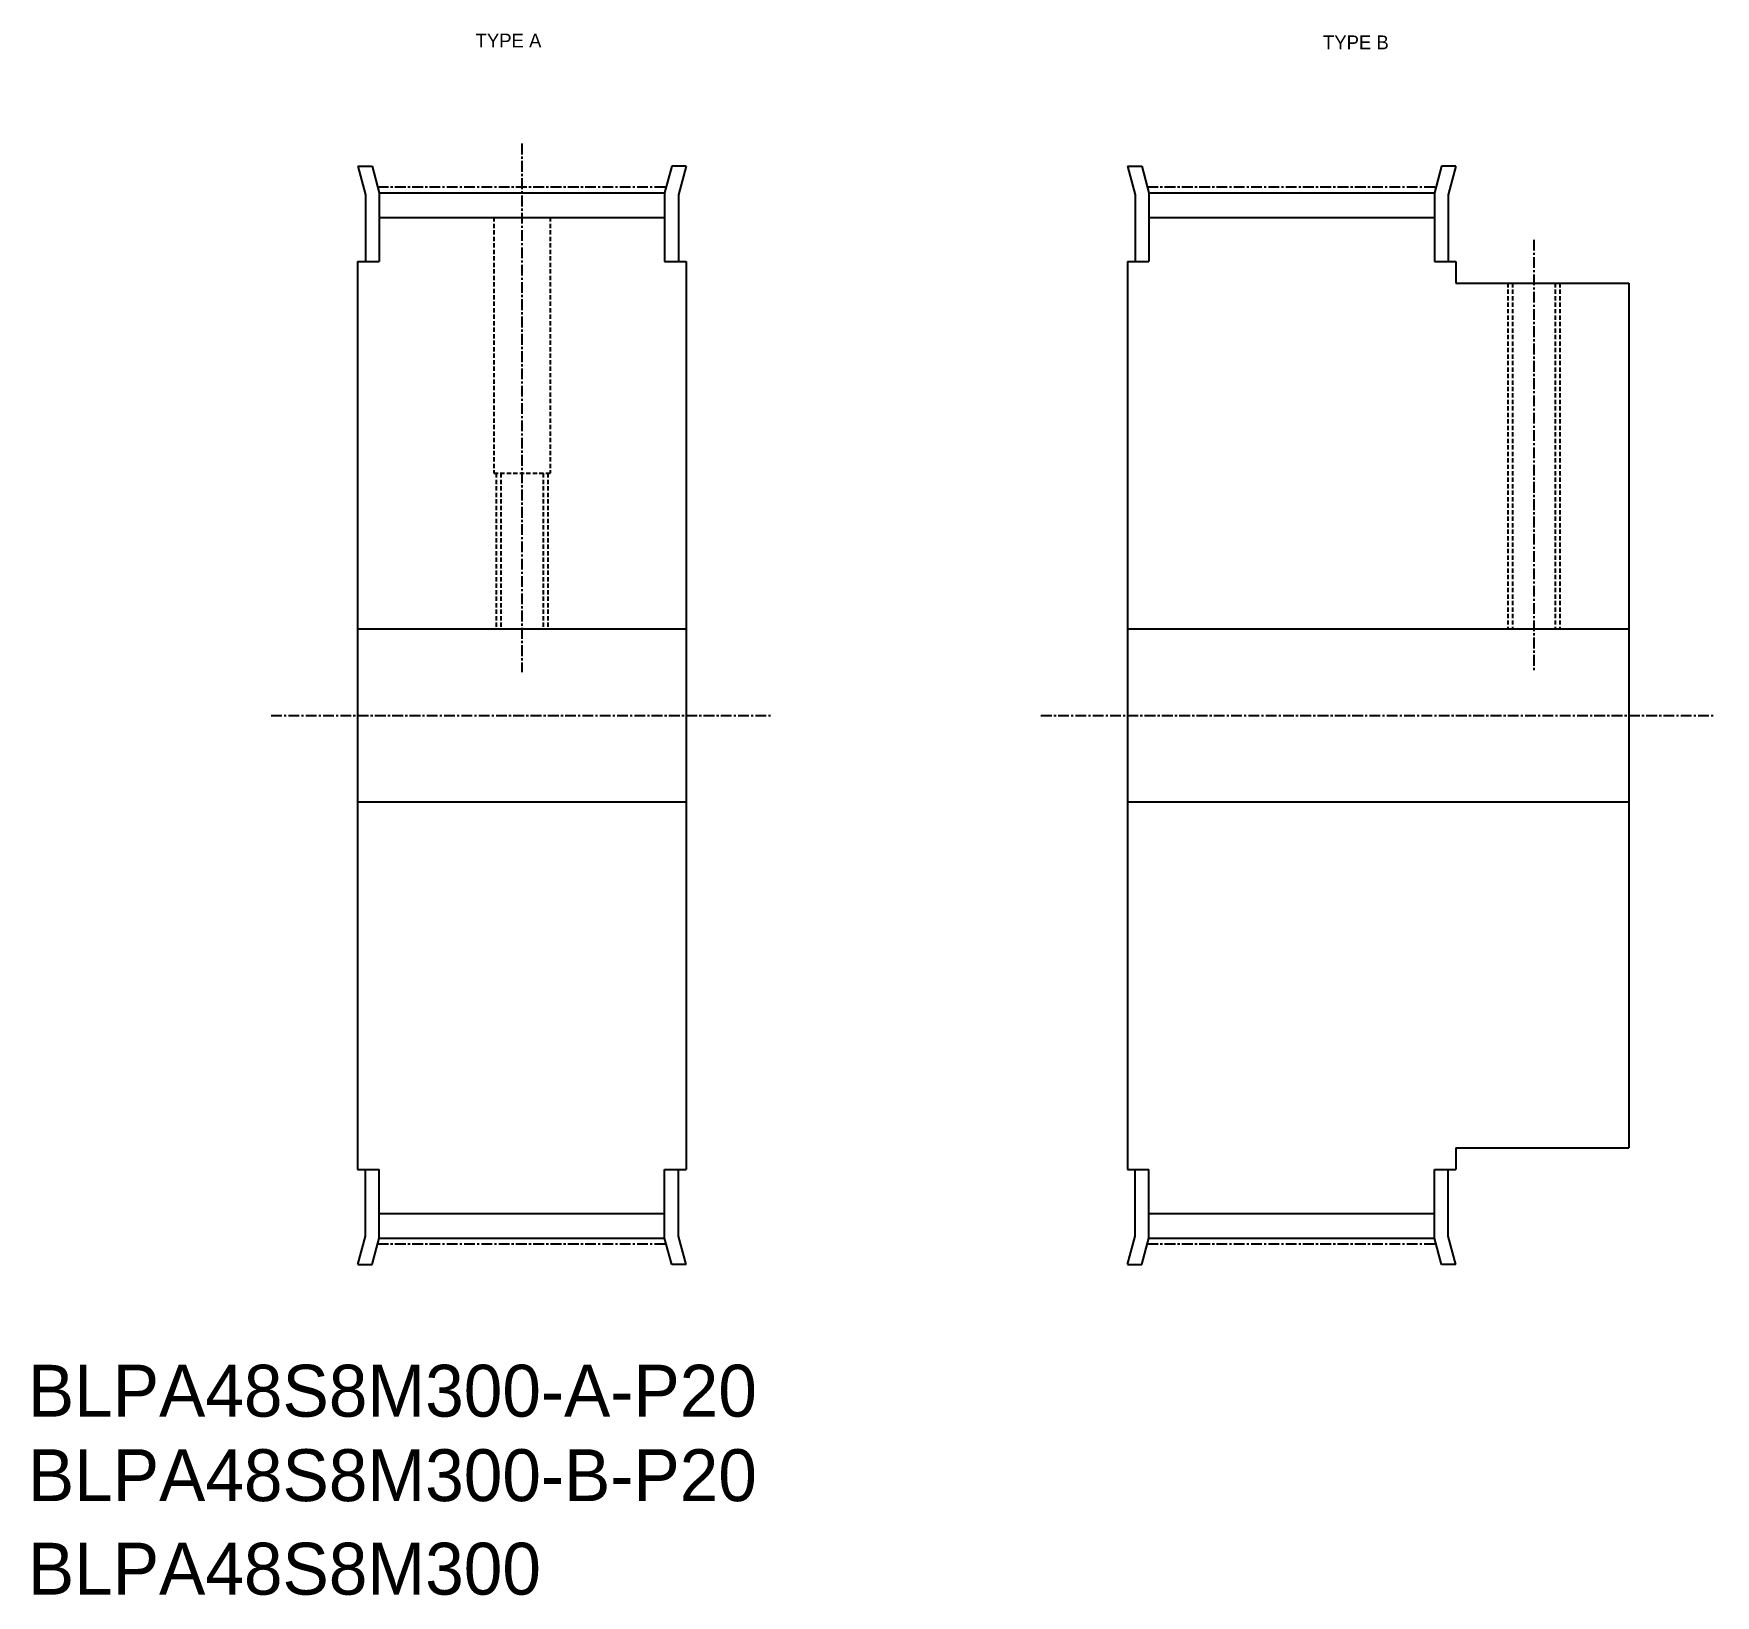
# Model space of a CAD drawing. Extents: x -285 to -91, y -46 to 135.
import ezdxf

# ---------------------------------------------------------------- set-up
doc = ezdxf.new("R2010")
doc.units = 0
doc.linetypes.add('CENTER', pattern=[2, 1.25, -0.25, 0.25, -0.25])
doc.linetypes.add('DASHED', pattern=[0.75, 0.5, -0.25])
doc.layers.get('0').update_dxf_attribs({"linetype": 'CONTINUOUS'})
doc.layers.add('CENTER', color=1, linetype='CENTER')

msp = doc.modelspace()

# ---------------------------------------------------------------- linework, layer by layer
at = {"color": 7, "linetype": 'CONTINUOUS'}
for p, q in [((-247.84, 119.31), (-246.19, 119.31)), ((-247.84, 119.31), (-246.96, 116.03)), ((-246.19, 119.31), (-245.36, 116.24)), ((-211.54, 119.31), (-212.36, 116.24)), ((-209.88, 119.31), (-211.54, 119.31)), ((-209.88, 119.31), (-210.76, 116.03)), ((-158.83, 119.31), (-157.95, 116.03)), ((-158.83, 119.31), (-157.18, 119.31)), ((-157.18, 119.31), (-156.35, 116.24)), ((-122.53, 119.31), (-123.35, 116.24)), ((-120.87, 119.31), (-122.53, 119.31)), ((-120.87, 119.31), (-121.75, 116.03)), ((-246.96, 116.03), (-246.96, 108.31)), ((-245.36, 116.24), (-212.36, 116.24)), ((-245.36, 116.24), (-245.36, 108.31)), ((-212.36, 116.24), (-212.36, 108.31)), ((-210.76, 116.03), (-210.76, 108.31)), ((-157.95, 116.03), (-157.95, 108.31)), ((-156.35, 116.24), (-123.35, 116.24)), ((-156.35, 116.24), (-156.35, 108.31)), ((-123.35, 116.24), (-123.35, 108.31)), ((-121.75, 116.03), (-121.75, 108.31)), ((-245.36, 113.41), (-212.36, 113.41)), ((-156.35, 113.41), (-123.35, 113.41)), ((-247.86, 108.31), (-247.86, 3.31)), ((-247.86, 108.31), (-245.36, 108.31)), ((-212.36, 108.31), (-209.86, 108.31)), ((-209.86, 108.31), (-209.86, 3.31)), ((-158.85, 108.31), (-158.85, 3.31)), ((-158.85, 108.31), (-156.35, 108.31)), ((-123.35, 108.31), (-120.85, 108.31)), ((-120.85, 108.31), (-120.85, 105.81)), ((-120.85, 105.81), (-100.85, 105.81)), ((-100.85, 105.81), (-100.85, 5.81)), ((-158.85, 82.06), (-158.85, 82.06)), ((-247.86, 65.81), (-209.86, 65.81)), ((-158.85, 65.81), (-100.85, 65.81)), ((-158.85, 55.81), (-158.85, 55.81)), ((-247.86, 45.81), (-209.86, 45.81)), ((-158.85, 45.81), (-100.85, 45.81)), ((-120.85, 5.81), (-100.85, 5.81)), ((-120.85, 5.81), (-120.85, 3.31)), ((-247.86, 3.31), (-245.36, 3.31)), ((-246.96, -4.41), (-246.96, 3.31)), ((-245.36, -4.62), (-245.36, 3.31)), ((-212.36, 3.31), (-209.86, 3.31)), ((-212.36, -4.62), (-212.36, 3.31)), ((-210.76, -4.41), (-210.76, 3.31)), ((-158.85, 3.31), (-156.35, 3.31)), ((-157.95, -4.41), (-157.95, 3.31)), ((-156.35, -4.62), (-156.35, 3.31)), ((-123.35, -4.62), (-123.35, 3.31)), ((-123.35, 3.31), (-120.85, 3.31)), ((-121.75, -4.41), (-121.75, 3.31)), ((-245.36, -1.79), (-212.36, -1.79)), ((-156.35, -1.79), (-123.35, -1.79)), ((-247.84, -7.69), (-246.96, -4.41)), ((-246.19, -7.69), (-245.36, -4.62)), ((-245.36, -4.62), (-212.36, -4.62)), ((-211.54, -7.69), (-212.36, -4.62)), ((-209.88, -7.69), (-210.76, -4.41)), ((-158.83, -7.69), (-157.95, -4.41)), ((-157.18, -7.69), (-156.35, -4.62)), ((-156.35, -4.62), (-123.35, -4.62)), ((-122.53, -7.69), (-123.35, -4.62)), ((-120.87, -7.69), (-121.75, -4.41)), ((-247.84, -7.69), (-246.19, -7.69)), ((-209.88, -7.69), (-211.54, -7.69)), ((-158.83, -7.69), (-157.18, -7.69)), ((-120.87, -7.69), (-122.53, -7.69))]:
    msp.add_line(p, q, dxfattribs=at)
at = {"color": 3, "linetype": 'DASHED'}
for p, q in [((-232.11, 113.41), (-232.11, 83.81)), ((-225.61, 113.41), (-225.61, 83.81)), ((-114.85, 105.81), (-114.85, 65.81)), ((-114.31, 105.81), (-114.31, 65.81)), ((-109.39, 105.81), (-109.39, 65.81)), ((-108.85, 105.81), (-108.85, 65.81)), ((-232.11, 83.81), (-225.61, 83.81)), ((-231.86, 83.81), (-231.86, 65.81)), ((-231.32, 83.81), (-231.32, 65.81)), ((-226.4, 83.81), (-226.4, 65.81)), ((-225.86, 83.81), (-225.86, 65.81))]:
    msp.add_line(p, q, dxfattribs=at)
at = {"layer": 'CENTER', "color": 1, "linetype": 'CENTER'}
for p, q in [((-228.86, 121.93), (-228.86, 60.81)), ((-245.55, 116.93), (-212.18, 116.93)), ((-156.54, 116.93), (-123.17, 116.93)), ((-111.85, 110.81), (-111.85, 60.81)), ((-257.86, 55.81), (-199.86, 55.81)), ((-168.85, 55.81), (-90.85, 55.81)), ((-245.55, -5.3), (-212.18, -5.3)), ((-156.54, -5.3), (-123.17, -5.3))]:
    msp.add_line(p, q, dxfattribs=at)

# ---------------------------------------------------------------- texts
at = {"color": 7, "linetype": 'CONTINUOUS'}
for s, height, p in [('TYPE A', 1.6, (-234.22, 133.05)), ('TYPE B', 1.6, (-136.23, 132.84)), ('BLPA48S8M300-A-P20', 6, (-285.99, -25.27)), ('BLPA48S8M300-B-P20', 6, (-285.99, -35.04)), ('BLPA48S8M300', 6, (-285.99, -45.85))]:
    msp.add_text(s, height=height, dxfattribs=at).set_placement(p)

doc.saveas('drawing.dxf')
